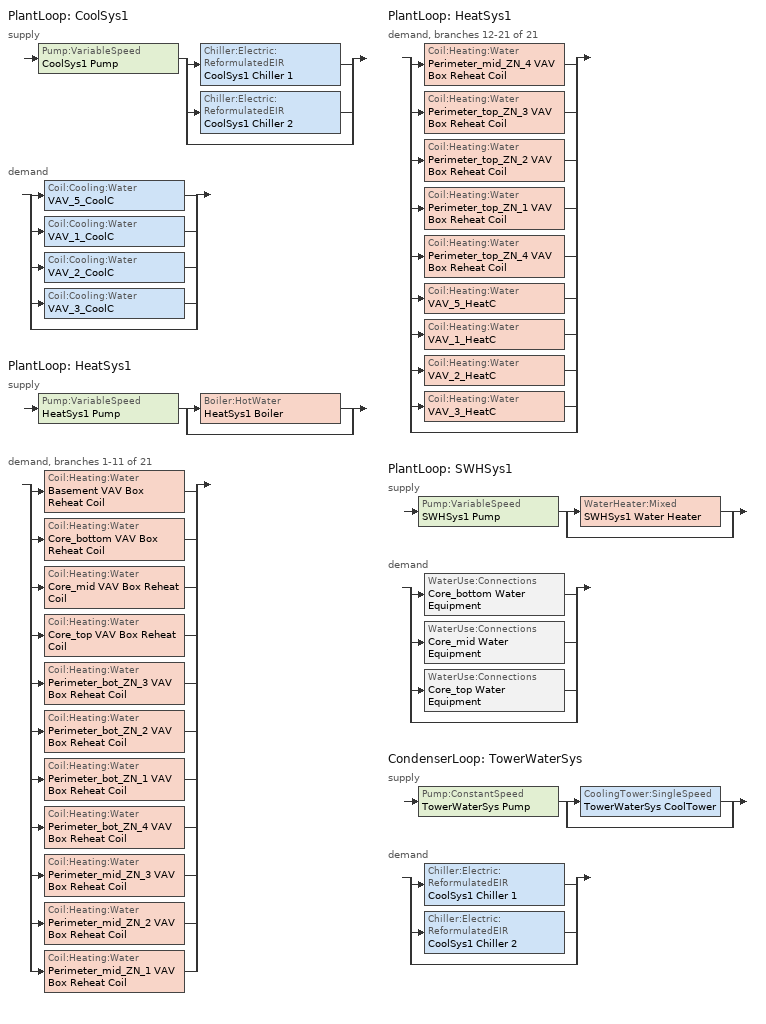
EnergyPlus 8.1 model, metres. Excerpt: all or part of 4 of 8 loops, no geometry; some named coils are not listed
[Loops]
PlantLoop 'CoolSys1'
 supply: Pump:VariableSpeed 'CoolSys1 Pump' > split
  | Chiller:Electric:ReformulatedEIR 'CoolSys1 Chiller 1'
  | Chiller:Electric:ReformulatedEIR 'CoolSys1 Chiller 2'
  | bypass
 demand: split
  | Coil:Cooling:Water 'VAV_5_CoolC'
  | Coil:Cooling:Water 'VAV_1_CoolC'
  | Coil:Cooling:Water 'VAV_2_CoolC'
  | Coil:Cooling:Water 'VAV_3_CoolC'
  | bypass
PlantLoop 'HeatSys1'
 supply: Pump:VariableSpeed 'HeatSys1 Pump' > split
  | Boiler:HotWater 'HeatSys1 Boiler'
  | bypass
 demand, branches 1-11 of 21: split
  | Coil:Heating:Water 'Basement VAV Box Reheat Coil'
  | Coil:Heating:Water 'Core_bottom VAV Box Reheat Coil'
  | Coil:Heating:Water 'Core_mid VAV Box Reheat Coil'
  | Coil:Heating:Water 'Core_top VAV Box Reheat Coil'
  | Coil:Heating:Water 'Perimeter_bot_ZN_3 VAV Box Reheat Coil'
  | Coil:Heating:Water 'Perimeter_bot_ZN_2 VAV Box Reheat Coil'
  | Coil:Heating:Water 'Perimeter_bot_ZN_1 VAV Box Reheat Coil'
  | Coil:Heating:Water 'Perimeter_bot_ZN_4 VAV Box Reheat Coil'
  | Coil:Heating:Water 'Perimeter_mid_ZN_3 VAV Box Reheat Coil'
  | Coil:Heating:Water 'Perimeter_mid_ZN_2 VAV Box Reheat Coil'
  | Coil:Heating:Water 'Perimeter_mid_ZN_1 VAV Box Reheat Coil'
PlantLoop 'HeatSys1'
 demand, branches 12-21 of 21: split
  | Coil:Heating:Water 'Perimeter_mid_ZN_4 VAV Box Reheat Coil'
  | Coil:Heating:Water 'Perimeter_top_ZN_3 VAV Box Reheat Coil'
  | Coil:Heating:Water 'Perimeter_top_ZN_2 VAV Box Reheat Coil'
  | Coil:Heating:Water 'Perimeter_top_ZN_1 VAV Box Reheat Coil'
  | Coil:Heating:Water 'Perimeter_top_ZN_4 VAV Box Reheat Coil'
  | Coil:Heating:Water 'VAV_5_HeatC'
  | Coil:Heating:Water 'VAV_1_HeatC'
  | Coil:Heating:Water 'VAV_2_HeatC'
  | Coil:Heating:Water 'VAV_3_HeatC'
  | bypass
PlantLoop 'SWHSys1'
 supply: Pump:VariableSpeed 'SWHSys1 Pump' > split
  | WaterHeater:Mixed 'SWHSys1 Water Heater'
  | bypass
 demand: split
  | WaterUse:Connections 'Core_bottom Water Equipment'
  | WaterUse:Connections 'Core_mid Water Equipment'
  | WaterUse:Connections 'Core_top Water Equipment'
  | bypass
CondenserLoop 'TowerWaterSys'
 supply: Pump:ConstantSpeed 'TowerWaterSys Pump' > split
  | CoolingTower:SingleSpeed 'TowerWaterSys CoolTower'
  | bypass
 demand: split
  | Chiller:Electric:ReformulatedEIR 'CoolSys1 Chiller 1'
  | Chiller:Electric:ReformulatedEIR 'CoolSys1 Chiller 2'
  | bypass
[Coil:Heating:Water] Availability Schedule=ALWAYS_ON; U-Factor Times Area Value {W/K}=AUTOSIZE; Maximum Water Flow Rate {m3/s}=AUTOSIZE; Performance Input Method=UFactorTimesAreaAndDesignWaterFlowRate; Rated Capacity {W}=AUTOSIZE; Rated Inlet Water Temperature {C}=82.2; Rated Inlet Air Temperature {C}=16.6; Rated Outlet Water Temperature {C}=71.1; Rated Outlet Air Temperature {C}=32.2
Basement VAV Box Reheat Coil; Core_bottom VAV Box Reheat Coil; Core_mid VAV Box Reheat Coil; Core_top VAV Box Reheat Coil; Perimeter_bot_ZN_1 VAV Box Reheat Coil; Perimeter_bot_ZN_2 VAV Box Reheat Coil; Perimeter_bot_ZN_3 VAV Box Reheat Coil; Perimeter_bot_ZN_4 VAV Box Reheat Coil; Perimeter_mid_ZN_1 VAV Box Reheat Coil; Perimeter_mid_ZN_2 VAV Box Reheat Coil; Perimeter_mid_ZN_3 VAV Box Reheat Coil; Perimeter_mid_ZN_4 VAV Box Reheat Coil; Perimeter_top_ZN_1 VAV Box Reheat Coil; Perimeter_top_ZN_2 VAV Box Reheat Coil; Perimeter_top_ZN_3 VAV Box Reheat Coil; Perimeter_top_ZN_4 VAV Box Reheat Coil
[SetpointManager:Scheduled] Control Variable=Temperature
Name | Schedule | Setpoint Node or NodeList
HeatSys1 Boiler Setpoint Manager | HW-Loop-Temp-Schedule | HeatSys1 Supply Equipment Outlet Node
CoolSys1 Chiller 1 Setpoint Manager | CW-Loop-Temp-Schedule | CoolSys1 Supply Equipment Outlet Node 1
CoolSys1 Chiller 2 Setpoint Manager | CW-Loop-Temp-Schedule | CoolSys1 Supply Equipment Outlet Node 2
CoolSys1 Loop Setpoint Manager | CW-Loop-Temp-Schedule | CoolSys1 Supply Outlet Node
HeatSys1 Loop Setpoint Manager | HW-Loop-Temp-Schedule | HeatSys1 Supply Outlet Node
SWHSys1 Loop Setpoint Manager | SWHSys1-Loop-Temp-Schedule | SWHSys1 Supply Outlet Node
[Boiler:HotWater]
HeatSys1 Boiler: Fuel Type=NATURALGAS; Nominal Capacity {W}=AUTOSIZE; Nominal Thermal Efficiency=0.78; Efficiency Curve Temperature Evaluation Variable=LeavingBoiler; Design Water Outlet Temperature {C}=82.2; Design Water Flow Rate {m3/s}=AUTOSIZE; Minimum Part Load Ratio=0; Maximum Part Load Ratio=1.2; Optimum Part Load Ratio=1; Water Outlet Upper Temperature Limit {C}=95; Boiler Flow Mode=LeavingSetpointModulated; Parasitic Electric Load {W}=0; Sizing Factor=1
[Chiller:Electric:ReformulatedEIR] Reference Capacity {W}=AUTOSIZE; Reference COP {W/W}=5.5; Reference Leaving Chilled Water Temperature {C}=6.67; Reference Leaving Condenser Water Temperature {C}=35; Reference Chilled Water Flow Rate {m3/s}=AutoSize; Reference Condenser Water Flow Rate {m3/s}=AutoSize; Cooling Capacity Function of Temperature Curve=WC Screw Default 90.1-2004 Cap_fT; Electric Input to Cooling Output Ratio Function of Temperature Curve=WC Screw Default 90.1-2004 EIR_fT; Electric Input to Cooling Output Ratio Function of Part Load Ratio Curve=ReformEIRChiller Carrier 19XR 1259kW/6.26COP/Vanes EIRFPLR; Minimum Part Load Ratio=0.1; Maximum Part Load Ratio=1; Optimum Part Load Ratio=1; Minimum Unloading Ratio=0.2; Fraction of Compressor Electric Consumption Rejected by Condenser=1; Leaving Chilled Water Lower Temperature Limit {C}=2; Chiller Flow Mode Type=LeavingSetpointModulated
Name | Sizing Factor
CoolSys1 Chiller 1 | 0.8
CoolSys1 Chiller 2 | 0.2
[CoolingTower:SingleSpeed]
TowerWaterSys CoolTower: Design Water Flow Rate {m3/s}=AUTOSIZE; Design Air Flow Rate {m3/s}=AUTOSIZE; Design Fan Power {W}=AUTOSIZE; Design U-Factor Times Area Value {W/K}=AUTOSIZE; Free Convection Air Flow Rate {m3/s}=autocalculate; Free Convection U-Factor Times Area Value {W/K}=autocalculate; Performance Input Method=UFactorTimesAreaAndDesignWaterFlowRate; Evaporation Loss Mode=SaturatedExit; Drift Loss Percent {percent}=0.008; Blowdown Calculation Mode=ConcentrationRatio; Blowdown Concentration Ratio=3; Capacity Control=FanCycling; Sizing Factor=1
[Pump:VariableSpeed] Rated Flow Rate {m3/s}=AUTOSIZE; Rated Pump Head {Pa}=179352; Rated Power Consumption {W}=AUTOSIZE; Fraction of Motor Inefficiencies to Fluid Stream=0; Coefficient 1 of the Part Load Performance Curve=0; Coefficient 2 of the Part Load Performance Curve=1; Coefficient 3 of the Part Load Performance Curve=0; Coefficient 4 of the Part Load Performance Curve=0; Minimum Flow Rate {m3/s}=0; Pump Control Type=Intermittent
Name | Motor Efficiency
CoolSys1 Pump | 0.9
HeatSys1 Pump | 0.875
SWHSys1 Pump | 0.85
[Pump:ConstantSpeed]
TowerWaterSys Pump: Rated Flow Rate {m3/s}=AUTOSIZE; Rated Pump Head {Pa}=179352; Rated Power Consumption {W}=AUTOSIZE; Motor Efficiency=0.87; Fraction of Motor Inefficiencies to Fluid Stream=0; Pump Control Type=Intermittent
[Sizing:Plant]
Name | Loop Type | Design Loop Exit Temperature {C} | Loop Design Temperature Difference {deltaC}
CoolSys1 | Cooling | 6.67 | 6.67
HeatSys1 | Heating | 82.2 | 11.1
TowerWaterSys | CONDENSER | 29.4 | 5.6
SWHSys1 | Heating | 60 | 5
[PlantEquipmentOperationSchemes] Control Scheme 1 Schedule=ALWAYS_ON
Name | Control Scheme 1
CoolSys1 Loop Operation Scheme List | CoolSys1 Operation Scheme
HeatSys1 Loop Operation Scheme List | HeatSys1 Operation Scheme
SWHSys1 Loop Operation Scheme List | SWHSys1 Operation Scheme
[CondenserEquipmentOperationSchemes]
TowerWaterSys Loop Operation Scheme List: Control Scheme 1=TowerWaterSys Operation Scheme; Control Scheme 1 Schedule=ALWAYS_ON
[PlantEquipmentOperation:UserDefined]
Name | Main Model Program Calling Manager | Equipment 1 | Initialization Program Calling Manager | Equipment 2
HeatSys1 Operation Scheme | Heating_dispatch | HeatSys1 Boiler
CoolSys1 Operation Scheme | Cooling_dispatch | CoolSys1 Chiller 1 | Init_Chiller_Capacity | CoolSys1 Chiller 2
TowerWaterSys Operation Scheme | Tower_dispatch | TowerWaterSys CoolTower
[EnergyManagementSystem:ProgramCallingManager]
Heating_dispatch: UserDefinedComponentModel; Heating_dispatch_Values
Init_Chiller_Capacity: UserDefinedComponentModel; Init_Chiller_Capacity_Values
Cooling_dispatch: UserDefinedComponentModel; Cooling_dispatch_Values
Tower_dispatch: UserDefinedComponentModel; Tower_dispatch_Values
[EnergyManagementSystem:Program]
Heating_dispatch_Values: IF HeatSys1_LoopDmnd > 0.0; SET Boiler_Disptch = HeatSys1_LoopDmnd; ELSE; SET Boiler_Disptch = 0.0; ENDIF
Init_Chiller_Capacity_Values: Set totChilCap = Chil1_Cap + Chil2_Cap
Cooling_dispatch_Values: IF CoolSys1_LoopDmnd < 0.0; Set UniformPLR  = CoolSys1_LoopDmnd / totChilCap; Set UniformPLR  =  @min UniformPLR 1.0; SET Chil1_Disptch = UniformPLR*Chil1_Cap; SET Chil2_Disptch = UniformPLR*Chil2_Cap; ELSE; SET Chil1_Disptch = 0.0; SET Chil2_Disptch = 0.0; ENDIF
Tower_dispatch_Values: IF TowerWaterSys_LoopDmnd < 0.0; SET Tower_Disptch = TowerWaterSys_LoopDmnd; ELSE; SET Tower_Disptch = 0.0; ENDIF
[EnergyManagementSystem:InternalVariable]
Name | Internal Data Index Key | Internal Data Type
HeatSys1_LoopDmnd | HeatSys1 Operation Scheme | Supply Side Current Demand Rate
CoolSys1_LoopDmnd | CoolSys1 Operation Scheme | Supply Side Current Demand Rate
Chil1_Cap | CoolSys1 Chiller 1 | Chiller Nominal Capacity
Chil2_Cap | CoolSys1 Chiller 2 | Chiller Nominal Capacity
TowerWaterSys_LoopDmnd | TowerWaterSys Operation Scheme | Supply Side Current Demand Rate
[PlantLoop] Fluid Type=Water; Maximum Loop Flow Rate {m3/s}=AUTOSIZE; Minimum Loop Flow Rate {m3/s}=0; Plant Loop Volume {m3}=AUTOSIZE
Name | Plant Equipment Operation Scheme | Maximum Loop Temperature {C} | Minimum Loop Temperature {C} | Load Distribution Scheme
CoolSys1 | CoolSys1 Loop Operation Scheme List | 98 | 1 | Uniform
HeatSys1 | HeatSys1 Loop Operation Scheme List | 100 | 10 | Optimal
SWHSys1 | SWHSys1 Loop Operation Scheme List | 60 | 10 | Optimal
[CondenserLoop]
TowerWaterSys: Fluid Type=Water; Condenser Equipment Operation Scheme=TowerWaterSys Loop Operation Scheme List; Maximum Loop Temperature {C}=80; Minimum Loop Temperature {C}=5; Maximum Loop Flow Rate {m3/s}=AUTOSIZE; Minimum Loop Flow Rate {m3/s}=0; Condenser Loop Volume {m3}=AUTOSIZE; Load Distribution Scheme=Sequential
[SetpointManager:FollowOutdoorAirTemperature]
MyCondenserControl: Control Variable=Temperature; Reference Temperature Type=OutdoorAirWetBulb; Offset Temperature Difference {deltaC}=0; Maximum Setpoint Temperature {C}=80; Minimum Setpoint Temperature {C}=5; Setpoint Node or NodeList=TowerWaterSys Supply Outlet Node
[WaterHeater:Mixed]
SWHSys1 Water Heater: Tank Volume {m3}=0.7571; Setpoint Temperature Schedule=SWHSys1 Water Heater Setpoint Temperature Schedule Name; Deadband Temperature Difference {deltaC}=2; Maximum Temperature Limit {C}=82.2222; Heater Control Type=Cycle; Heater Maximum Capacity {W}=845000; Heater Fuel Type=NATURALGAS; Heater Thermal Efficiency=0.8; Off Cycle Parasitic Fuel Consumption Rate {W}=20; Off Cycle Parasitic Fuel Type=NATURALGAS; Off Cycle Parasitic Heat Fraction to Tank=0.8; On Cycle Parasitic Fuel Type=NATURALGAS; Ambient Temperature Indicator=SCHEDULE; Ambient Temperature Schedule=SWHSys1 Water Heater Ambient Temperature Schedule Name; Off Cycle Loss Coefficient to Ambient Temperature {W/K}=6; On Cycle Loss Coefficient to Ambient Temperature {W/K}=6; Use Side Effectiveness=1; Source Side Effectiveness=1; Use Side Design Flow Rate {m3/s}=AUTOSIZE; Source Side Design Flow Rate {m3/s}=AUTOSIZE; Indirect Water Heating Recovery Time {hr}=1.5
[WaterUse:Equipment] Peak Flow Rate {m3/s}=2.24e-05; Flow Rate Fraction Schedule=BLDG_SWH_SCH; Target Temperature Schedule=Water Equipment Temp Sched; Hot Water Supply Temperature Schedule=Water Equipment Hot Supply Temp Sched; Sensible Fraction Schedule=Water Equipment Sensible fract sched; Latent Fraction Schedule=Water Equipment Latent fract sched
Name | Zone
Core_bottom Water Equipment | Core_bottom
Core_mid Water Equipment | Core_mid
Core_top Water Equipment | Core_top
[PlantEquipmentList]
SWHSys1 Equipment List: SWHSys1 Water Heater
[PlantEquipmentOperation:HeatingLoad]
SWHSys1 Operation Scheme: Load Range 1 Lower Limit {W}=0; Load Range 1 Upper Limit {W}=1000000000000000; Range 1 Equipment List=SWHSys1 Equipment List
[WaterUse:Connections]
Name | Water Use Equipment 1
Core_bottom Water Equipment | Core_bottom Water Equipment
Core_mid Water Equipment | Core_mid Water Equipment
Core_top Water Equipment | Core_top Water Equipment
[Schedule:Compact]
ALWAYS_ON: Through: 12/31, For: AllDays, Until: 24:00, 1
CW-Loop-Temp-Schedule: Through: 12/31, For: AllDays, Until: 24:00, 6.7
HW-Loop-Temp-Schedule: Through: 12/31, For: AllDays, Until: 24:00, 82.2
BLDG_SWH_SCH: Through: 12/31, For: Weekdays SummerDesignDay, Until: 05:00, 0.05, Until: 06:00, 0.08, Until: 07:00, 0.07, Until: 08:00, 0.19, Until: 09:00, 0.35, Until: 10:00, 0.38, Until: 11:00, 0.39, Until: 12:00, 0.47, Until: 13:00, 0.57, Until: 14:00, 0.54, Until: 15:00, 0.34, Until: 16:00, 0.33, Until: 17:00, 0.44, Until: 18:00, 0.26, Until: 19:00, 0.21, Until: 20:00, 0.15, Until: 21:00, 0.17, Until: 22:00, 0.08, Until: 24:00, 0.05, For: Saturday WinterDesignDay, Until: 05:00, 0.05, Until: 06:00, 0.08, Until: 07:00, 0.07, Until: 08:00, 0.11, Until: 09:00, 0.15, Until: 10:00, 0.21, Until: 11:00, 0.19, Until: 12:00, 0.23, Until: 13:00, 0.2, Until: 14:00, 0.19, Until: 15:00, 0.15, Until: 16:00, 0.13, Until: 17:00, 0.14, Until: 21:00, 0.07, Until: 22:00, 0.09, Until: 24:00, 0.05, For: AllOtherDays, Until: 05:00, 0.04, Until: 06:00, 0.07, Until: 11:00, 0.04, Until: 13:00, 0.06, Until: 14:00, 0.09, Until: 15:00, 0.06, Until: 21:00, 0.04, Until: 22:00, 0.07, Until: 24:00, 0.04
Water Equipment Latent fract sched: Through: 12/31, For: AllDays, Until: 24:00, 0.05
Water Equipment Sensible fract sched: Through: 12/31, For: AllDays, Until: 24:00, 0.2
SWHSys1 Water Heater Ambient Temperature Schedule Name: Through: 12/31, For: AllDays, Until: 24:00, 22
Water Equipment Temp Sched; Water Equipment Hot Supply Temp Sched: Through: 12/31, For: AllDays, Until: 24:00, 43.3
SWHSys1 Water Heater Setpoint Temperature Schedule Name; SWHSys1-Loop-Temp-Schedule: Through: 12/31, For: AllDays, Until: 24:00, 60
[Curve:Biquadratic] Minimum Value of x=0; Maximum Value of x=20; Minimum Value of y=0; Maximum Value of y=50
Name | Coefficient1 Constant | Coefficient2 x | Coefficient3 x**2 | Coefficient4 y | Coefficient5 y**2 | Coefficient6 x*y
WC Screw Default 90.1-2004 Cap_fT | 0.906115 | 0.0292277 | -0.0003647 | -0.0009709 | -9.05e-05 | 0.0002527
WC Screw Default 90.1-2004 EIR_fT | 0.36171 | -0.0229833 | -0.0009519 | 0.0131889 | 0.0003752 | -0.0007059
[Curve:Bicubic]
ReformEIRChiller Carrier 19XR 1259kW/6.26COP/Vanes EIRFPLR: Coefficient1 Constant=0.0460213; Coefficient2 x=0.0243394; Coefficient3 x**2=6.39453e-05; Coefficient4 y=-0.364856; Coefficient5 y**2=1.85476; Coefficient6 x*y=-0.0280935; Coefficient7 x**3=0; Coefficient8 y**3=-0.482152; Coefficient9 x**2*y=0; Coefficient10 x*y**2=0; Minimum Value of x=14.56; Maximum Value of x=34.97; Minimum Value of y=0.18; Maximum Value of y=1.03; Input Unit Type for X=Temperature; Input Unit Type for Y=Dimensionless; Output Unit Type=Dimensionless
